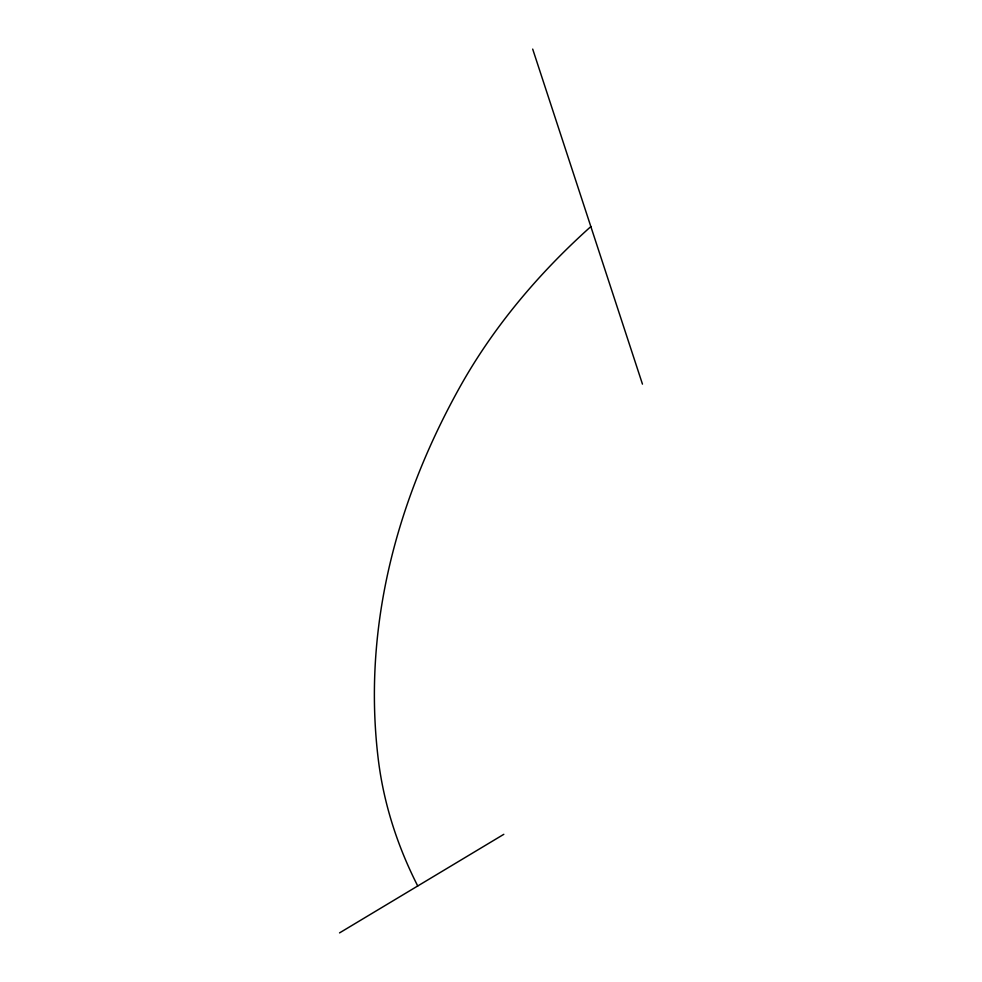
<?xml version="1.0" encoding="UTF-8"?>
<svg xmlns="http://www.w3.org/2000/svg" width="982" height="982" viewBox="0 0 982 982"><rect width="100%" height="100%" fill="white"/><g stroke="black" fill="none" stroke-linecap="round" stroke-linejoin="round"><path stroke-width="1.47" d="M339.539 932.9L503.815 834.319M532.698 49.1L642.461 384.122M417.731 885.973A822.793 533.422 1.4 0 1 378.144 758.227A1586.151 918.44 -7.7 0 1 459.024 388.577A903.624 610.608 -2.9 0 1 590.845 226.584"/></g></svg>
